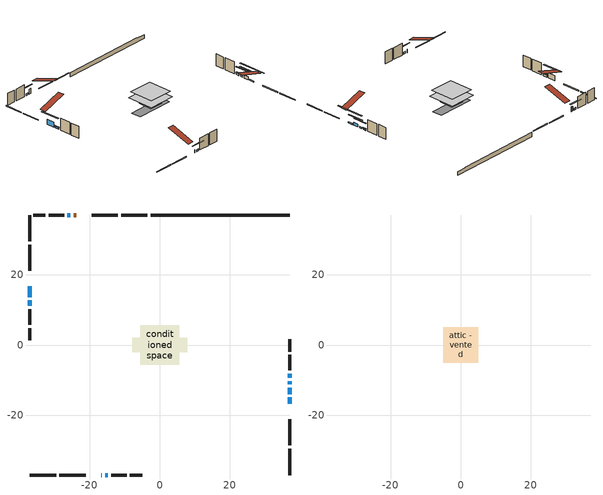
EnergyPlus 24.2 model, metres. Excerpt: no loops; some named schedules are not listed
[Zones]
conditioned space
 floor outside (Floor1 construction): -2.93,-2.93 -2.93,2.93 2.93,2.93 2.93,-2.93 z0.61
 floor adiabatic (AdiabaticFloorConstruction): -5.61,-5.61 -5.61,5.61 5.61,5.61 5.61,-5.61 z3.05
 floor foundation (Slab1 construction): -7.85,-2.06 -7.85,2.06 7.85,2.06 7.85,-2.06 z-1.14
 wall outside (RimJoist1 construction): -3.5,37.05 -11.04,37.05 / -37.05,-37.05 -29.51,-37.05 / -37.05,37.05 -37.05,29.51 / 37.05,-37.05 37.05,-29.51 z0.61:0.91
 wall outside (RimJoist2 construction): -11.97,37.05 -19.4,37.05 / -28.58,-37.05 -21.15,-37.05 / -37.05,28.58 -37.05,21.15 / 37.05,-28.58 37.05,-21.15 z0.61:0.91
 wall outside (AdiabaticWallConstruction 1): -23.83,37.05 -24.57,37.05 z0.61:2.64
 wall outside (AdiabaticWallConstruction): -16.73,-37.05 -16.52,-37.05 / 37.05,-13.97 37.05,-12.14 z0.61:1.83; 37.05,-16.73 37.05,-14.9 z0.61:1.07; 37.05,-11.21 37.05,-10.29 / 37.05,-9.37 37.05,-8.15 z0.61:1.22; -25.49,37.05 -26.31,37.05 / -15.59,-37.05 -14.78,-37.05 z0.61:1.43; -37.05,16.73 -37.05,13.68 z0.61:2.64; -37.05,12.75 -37.05,11.12 z0.61:1.42
 wall outside (Wall1 construction): -27.24,37.05 -31.65,37.05 / -13.85,-37.05 -9.43,-37.05 / -37.05,10.19 -37.05,5.77 / 37.05,-7.22 37.05,-2.8 z0.61:5.49
 wall outside (Wall2 construction): -32.58,37.05 -36.12,37.05 / -8.5,-37.05 -4.96,-37.05 / -37.05,4.84 -37.05,1.3 / 37.05,-1.87 37.05,1.67 z0.61:5.49
 wall foundation (FoundationWall1 construction): -2.57,37.05,-1.14 -2.57,37.05,0.61 33.09,37.05,0.61 33.09,37.05,0.4 37.05,37.05,0.4 37.05,37.05,-1.14
 window (WindowConstruction 7): -16.72,-37.05 -16.52,-37.05 z0.61:1.83
 window (WindowConstruction 8): 37.05,-16.72 37.05,-14.9 z0.61:1.07
 window (WindowConstruction): 37.05,-13.97 37.05,-12.14 z0.61:1.83
 window (WindowConstruction 1): 37.05,-11.21 37.05,-10.29 z0.61:1.22
 window (WindowConstruction 2): -25.49,37.05 -26.31,37.05 z0.61:1.42
 window (WindowConstruction 3): -15.59,-37.05 -14.78,-37.05 z0.61:1.42
 window (WindowConstruction 4): -37.05,16.72 -37.05,13.68 z0.61:2.64
 window (WindowConstruction 5): 37.05,-9.37 37.05,-8.15 z0.61:1.22
 window (WindowConstruction 6): -37.05,12.75 -37.05,11.12 z0.61:1.42
 door (Door): -23.83,37.05 -24.56,37.05 z0.61:2.64
 ceiling adiabatic (AdiabaticFloorConstruction): 5.61,-5.61 5.61,5.61 -5.61,5.61 -5.61,-5.61 z3.05
attic - vented
 floor to conditioned space (Floor2 construction Reversed): -5.01,-5.01 -5.01,5.01 5.01,5.01 5.01,-5.01 z5.49
 roof outside (Roof1 construction): -22.9,37.05,5.49 -22.9,27.3,8.74 -20.33,27.3,8.74 -20.33,37.05,5.49; -17.65,-37.05,5.49 -17.65,-27.3,8.74 -20.22,-27.3,8.74 -20.22,-37.05,5.49; -37.05,17.65,5.49 -27.3,17.65,8.74 -27.3,20.22,8.74 -37.05,20.22,5.49; 37.05,-17.65,5.49 27.3,-17.65,8.74 27.3,-20.22,8.74 37.05,-20.22,5.49
shading: 37.05,-9.97 37.05,-21.65 37.47,-21.65 37.47,-9.97 z6; 37.05,-9.65 37.05,-16.46 37.47,-16.46 37.47,-9.65 z4.32; 37.05,-7.8 37.05,-13.7 37.47,-13.7 37.47,-7.8 z3.71; -28.8,37.05 -23,37.05 -23,37.47 -28.8,37.47 z3.91; -12.29,-37.05 -18.08,-37.05 -18.08,-37.47 -12.29,-37.47 z3.91; -37.05,11.19 -37.05,19.22 -37.47,19.22 -37.47,11.19 z5.13; 37.05,-7.95 37.05,-9.57 37.47,-9.57 37.47,-7.95 z1.42; -37.05,10.92 -37.05,12.95 -37.47,12.95 -37.47,10.92 z1.62
[Building]
Building 1: Terrain=Suburbs
[Site:Location]
Toronto City Centre_ON: Latitude {deg}=43.63; Longitude {deg}=-79.39; Time Zone {hr}=-5; Elevation {m}=77; Keep Site Location Information=Yes
[Site:GroundTemperature:Shallow]
5.01852, 3.26908, 3.12898, 3.95918, 7.29196, 10.6092, 13.4851, 15.3069, 15.4617, 13.9799, 11.1774, 7.9619
[Site:WaterMainsTemperature]
Calculation Method=Schedule; Temperature Schedule=mains temperature schedule
[Material] Roughness=Rough; Thermal Absorptance=0.9
Name | Thickness {m} | Conductivity {W/m-K} | Density {kg/m3} | Specific Heat {J/kg-K} | Solar Absorptance | Visible Absorptance
asphalt or fiberglass shingles | 0.00635 | 0.162714 | 1121.4 | 1465.45 | 0.4 | 0.4
ceiling loosefill ins | 0.254 | 0.0480833 | 16.02 | 1046.75 | 0.7 | 0.7
ceiling stud and cavity | 0.1397 | 0.296031 | 65.682 | 1177.47 | 0.7 | 0.7
concrete 4.0 in. | 0.1016 | 1.803125 | 2242.8 | 837.4 | 0.7 | 0.7
concrete 8.0 in. | 0.2032 | 1.803125 | 2242.8 | 837.4 | 0.7 | 0.7
door material | 0.04445 | 0.053851 | 512.64 | 1214.23 | 0.7 | 0.7
exterior vertical ins | 0.0448461 | 0.029427 | 32.04 | 1214.23 | 0.7 | 0.7
floor covering | 0.0127 | 0.0433444 | 54.468 | 1339.84 | 0.6 | 0.6
floor rigid ins; rim joist rigid ins | 0.051816 | 0.029427 | 32.04 | 1214.23 | 0.7 | 0.7
floor rigid ins 1; wall rigid ins | 0.512978 | 0.029427 | 32.04 | 1214.23 | 0.7 | 0.7
floor stud and cavity | 0.1397 | 0.33448 | 92.3553 | 1139.71 | 0.7 | 0.7
floor stud and cavity 1 | 0.1397 | 1.75129 | 37.0049 | 1207.88 | 0.7 | 0.7
furniture material conditioned space 1 | 0.1524 | 0.115458 | 640.8 | 1214.23 | 0.6 | 0.6
gypsum board | 0.0127 | 0.160291 | 801 | 837.4 | 0.6 | 0.6
gypsum board 1 | 0.0127 | 0.160291 | 801 | 837.4 | 0.7 | 0.7
osb sheathing 0.5 in. | 0.0127 | 0.115458 | 512.64 | 1214.23 | 0.7 | 0.7
osb sheathing 0.75 in. | 0.01905 | 0.115458 | 512.64 | 1214.23 | 0.7 | 0.7
osb sheathing 2.0 in. | 0.0508 | 0.115458 | 512.64 | 1214.23 | 0.7 | 0.7
rim joist stud and cavity | 0.0508 | 0.0451784 | 125.044 | 1163.47 | 0.6 | 0.6
rim joist stud and cavity 1 | 0.0508 | 0.268173 | 125.044 | 1163.47 | 0.6 | 0.6
wall stud and cavity | 0.1397 | 0.0815399 | 139.0536 | 1170.24 | 0.7 | 0.7
wall stud and cavity 1 | 0.1397 | 0.0943382 | 139.0536 | 1170.24 | 0.7 | 0.7
wall stud and cavity 2 | 0.0889 | 0.380278 | 52.3479 | 1209.89 | 0.7 | 0.7
wall stud and cavity 3 | 0.0889 | 0.391764 | 83.0341 | 1211.67 | 0.7 | 0.7
wood siding | 0.0254 | 0.102417 | 544.68 | 1172.36 | 0.4 | 0.4
wood siding 1; wood siding 2; wood siding 3 | 0.0254 | 0.102417 | 544.68 | 1172.36 | 0.7 | 0.7
[WindowMaterial:SimpleGlazingSystem]
Name | U-Factor {W/m2-K} | Solar Heat Gain Coefficient
WindowMaterial | 2.40577 | 0.64
WindowMaterial 1 | 2.56248 | 0.57
WindowMaterial 2 | 2.53182 | 0.58
WindowMaterial 3 | 2.37795 | 0.65
WindowMaterial 4 | 2.5375 | 0.58
WindowMaterial 5 | 4.786554 | 0.61
WindowMaterial 6 | 2.58235 | 0.56
[Construction]
AdiabaticFloorConstruction: floor stud and cavity 1, floor rigid ins 1, osb sheathing 0.75 in., floor covering
AdiabaticWallConstruction: wood siding 2, wall rigid ins, wall stud and cavity 2, gypsum board
AdiabaticWallConstruction 1: wood siding 3, wall rigid ins, wall stud and cavity 2, gypsum board
Door: door material
Floor1 construction: floor stud and cavity, floor rigid ins, osb sheathing 0.75 in., floor covering
Floor2 construction Reversed: gypsum board, ceiling stud and cavity, ceiling loosefill ins
FoundationWall1 construction: concrete 8.0 in., gypsum board 1
furniture construction conditioned space 1: furniture material conditioned space 1
PartitionWallConstruction: gypsum board, wall stud and cavity 3, gypsum board
RimJoist1 construction: wood siding 1, osb sheathing 2.0 in., rim joist stud and cavity
RimJoist2 construction: wood siding 1, rim joist rigid ins, osb sheathing 2.0 in., rim joist stud and cavity 1
Roof1 construction: asphalt or fiberglass shingles
Slab1 construction: concrete 4.0 in.
Wall1 construction: wood siding, osb sheathing 0.5 in., wall stud and cavity, gypsum board
Wall2 construction: wood siding, osb sheathing 0.5 in., wall stud and cavity 1, gypsum board
WindowConstruction: WindowMaterial
WindowConstruction 1: WindowMaterial 1
WindowConstruction 2; WindowConstruction 3; WindowConstruction 6: WindowMaterial 2
WindowConstruction 4: WindowMaterial 3
WindowConstruction 5: WindowMaterial 4
WindowConstruction 7: WindowMaterial 5
WindowConstruction 8: WindowMaterial 6
[Zone] Multiplier=1; Part of Total Floor Area=Yes
Name | Volume {m3}
attic - vented | 52.9024
conditioned space | 440
[Space]
Name | Zone | Volume {m3}
attic - vented 1 | attic - vented | 52.9024
conditioned space 1 | conditioned space | 440
[ZoneInfiltration:EffectiveLeakageArea]
infil attic - vented 1: Zone or Space=attic - vented 1; Schedule=Always On Discrete; Effective Air Leakage Area {cm2}=4221.05; Stack Coefficient=0.00022605; Wind Coefficient=1.01583e-05
[ZoneMixing]
whole house fan mix: Zone or Space=attic - vented; Schedule=Always On Continuous; Design Flow Rate Calculation Method=Flow/Zone; Design Flow Rate {m3/s}=0; Source Zone or Space=conditioned space
[SurfaceProperty:ExposedFoundationPerimeter]
Slab1: Exposed Perimeter Calculation Method=TotalExposedPerimeter; Total Exposed Perimeter {m}=39.625
[InternalMass] Zone or ZoneList=conditioned space; Space or SpaceList=conditioned space 1
Name | Construction | Surface Area {m2}
furniture mass conditioned space 1 | furniture construction conditioned space 1 | 89.8961
partition wall mass | PartitionWallConstruction | 224.74
[Lights]
interior lighting: Zone or ZoneList or Space or SpaceList=conditioned space 1; Schedule=interior lighting schedule; Design Level Calculation Method=LightingLevel; Lighting Level {W}=343.2; Return Air Fraction=0; Fraction Radiant=0.6; Fraction Visible=0.2; Fraction Replaceable=1
[People]
occupants: Zone or ZoneList or Space or SpaceList=conditioned space 1; Number of People Schedule=occupants schedule; Number of People Calculation Method=People; Number of People=3; Fraction Radiant=0.314171; Sensible Heat Fraction=0.56303; Activity Level Schedule=occupants activity schedule; Carbon Dioxide Generation Rate {m3/s-W}=0; Enable ASHRAE 55 Comfort Warnings=No; Mean Radiant Temperature Calculation Type=EnclosureAveraged
[ElectricEquipment] Zone or ZoneList or Space or SpaceList=conditioned space 1; Design Level Calculation Method=EquipmentLevel
Name | Schedule | Design Level {W} | Fraction Latent | Fraction Radiant | Fraction Lost
clothes dryer | clothes dryer schedule | 140.772 | 0.015 | 0.081 | 0.85
clothes washer | clothes washer schedule | 32.1985 | 0.03 | 0.162 | 0.7
cooking range | cooking range schedule | 215.147 | 0.08 | 0.432 | 0.2
dishwasher | dishwasher schedule | 66.8632 | 0.3 | 0.18 | 0.4
fridge | fridge schedule | 72.9452 | 0 | 0.6 | 0
mech vent house fan | mech vent house fan schedule | 0.065 | 0 | 0 | 1
mech vent house fan cfis | mech vent house fan cfis schedule | 0 | 0 | 0 | 0
misc plug loads | misc plug loads schedule | 494.7 | 0.045 | 0.513 | 0.1
whole house fan | Always On Discrete | 0 | 0 | 0 | 1
[OtherEquipment] Zone or ZoneList or Space or SpaceList=conditioned space 1; Design Level Calculation Method=EquipmentLevel
Name | Fuel Type | Schedule | Design Level {W} | Fraction Latent | Fraction Radiant | Fraction Lost
clothes dryer 1 | Electricity | clothes dryer schedule | 0 | 0.015 | 0.081 | 0.85
cooking range 1 | Electricity | cooking range schedule | 0 | 0.08 | 0.432 | 0.2
general water use latent | None | general water use schedule | 62.594 | 1 | 0 | 0
general water use sensible | None | general water use schedule | -61.6891 | 0 | 0.6 | 0
mech vent house fan latent load | None | Always On Discrete | 0 | 1 | 0 | 0
mech vent house fan sensible load | None | Always On Discrete | 0 | 0 | 0 | 0
water heater energy adjustment1 | NaturalGas | Always On Discrete | 0.01 | 0 | 0 | 1
[ZoneInfiltration:DesignFlowRate] Zone or ZoneList or Space or SpaceList=conditioned space 1; Schedule=Always On Discrete; Design Flow Rate Calculation Method=Flow/Zone; Design Flow Rate {m3/s}=0
infil flow; natural vent flow; whole house fan flow
[AvailabilityManager:Scheduled]
furnace airloop Availability Manager: Schedule=Always On Discrete
[Foundation:Kiva]
Foundation Kiva 1: Initial Indoor Air Temperature {C}=18; Wall Height Above Grade {m}=0.609996; Wall Depth Below Slab {m}=0.2032; Custom Block Material Name 1=exterior vertical ins; Custom Block Depth 1 {m}=1.75001; Custom Block X Position 1 {m}=0.2159; Custom Block Z Position 1 {m}=0
[Foundation:Kiva:Settings]
Soil Conductivity {W/m-K}=0.849921; Soil Density {kg/m3}=1842.3; Soil Specific Heat {J/kg-K}=418.7; Ground Solar Absorptivity=0.9; Ground Thermal Absorptivity=0.9; Ground Surface Roughness {m}=0.03; Far-Field Width {m}=40; Deep-Ground Boundary Condition=ZeroFlux; Deep-Ground Depth {m}=40; Minimum Cell Dimension {m}=0.2; Maximum Cell Growth Coefficient=3; Simulation Timestep=Timestep
[Exterior:Lights]
exterior lighting: Schedule=exterior lighting schedule; Design Level {W}=75.6
[EnergyManagementSystem:GlobalVariable]
furnace_airloop_Fan_RTF
infil_program_Qfan
infil_program_Qinf
natural_vent_program_Qnv
natural_vent_program_Qwhf
[EnergyManagementSystem:Sensor]
Name | Output:Variable or Output:Meter Index Key | Output:Variable or Output:Meter
airflow_gain | infil flow | Infiltration Sensible Heat Gain Energy
airflow_gain_1 | natural vent flow | Infiltration Sensible Heat Gain Energy
airflow_gain_2 | whole house fan flow | Infiltration Sensible Heat Gain Energy
airflow_loss | infil flow | Infiltration Sensible Heat Loss Energy
airflow_loss_1 | natural vent flow | Infiltration Sensible Heat Loss Energy
airflow_loss_2 | whole house fan flow | Infiltration Sensible Heat Loss Energy
clg_load_cond |  | Cooling:EnergyTransfer:Zone:CONDITIONED SPACE
clg_sp_s; clg_sp_s_1 | cooling setpoint | Schedule Value
clothes_dryer_exhaust_0_sch_s | clothes dryer exhaust 0 schedule | Schedule Value
cool_season | cooling season schedule | Schedule Value
htg_load_cond |  | Heating:EnergyTransfer:Zone:CONDITIONED SPACE
htg_sp_s; htg_sp_s_1 | heating setpoint | Schedule Value
ig_ee_conv | clothes dryer | Electric Equipment Convective Heating Energy
ig_ee_conv_2 | cooking range | Electric Equipment Convective Heating Energy
ig_ee_conv_4 | fridge | Electric Equipment Convective Heating Energy
ig_ee_conv_5 | misc plug loads | Electric Equipment Convective Heating Energy
ig_ee_conv_6 | whole house fan | Electric Equipment Convective Heating Energy
ig_ee_rad | clothes dryer | Electric Equipment Radiant Heating Energy
ig_ee_rad_2 | cooking range | Electric Equipment Radiant Heating Energy
ig_ee_rad_4 | fridge | Electric Equipment Radiant Heating Energy
ig_ee_rad_5 | misc plug loads | Electric Equipment Radiant Heating Energy
ig_ee_rad_6 | whole house fan | Electric Equipment Radiant Heating Energy
ig_lgt_conv | interior lighting | Lights Convective Heating Energy
ig_lgt_rad | interior lighting | Lights Radiant Heating Energy
ig_lgt_vis | interior lighting | Lights Visible Radiation Heating Energy
ig_oe_conv | clothes dryer 1 | Other Equipment Convective Heating Energy
ig_oe_conv_1 | cooking range 1 | Other Equipment Convective Heating Energy
ig_oe_conv_2 | general water use latent | Other Equipment Convective Heating Energy
ig_oe_conv_3 | general water use sensible | Other Equipment Convective Heating Energy
ig_oe_conv_4 | water heater energy adjustment1 | Other Equipment Convective Heating Energy
ig_oe_rad | clothes dryer 1 | Other Equipment Radiant Heating Energy
ig_oe_rad_1 | cooking range 1 | Other Equipment Radiant Heating Energy
ig_oe_rad_2 | general water use latent | Other Equipment Radiant Heating Energy
ig_oe_rad_3 | general water use sensible | Other Equipment Radiant Heating Energy
ig_oe_rad_4 | water heater energy adjustment1 | Other Equipment Radiant Heating Energy
ig_ppl_conv | occupants | People Convective Heating Energy
ig_ppl_rad | occupants | People Radiant Heating Energy
im_conv | furniture mass conditioned space 1 | Surface Inside Face Convection Heat Gain Energy
im_conv_1 | partition wall mass | Surface Inside Face Convection Heat Gain Energy
im_ig | furniture mass conditioned space 1 | Surface Inside Face Internal Gains Radiation Heat Gain Energy
im_ig_1 | partition wall mass | Surface Inside Face Internal Gains Radiation Heat Gain Energy
im_lgt | furniture mass conditioned space 1 | Surface Inside Face Lights Radiation Heat Gain Energy
im_lgt_1 | partition wall mass | Surface Inside Face Lights Radiation Heat Gain Energy
im_sol | furniture mass conditioned space 1 | Surface Inside Face Solar Radiation Heat Gain Energy
im_sol_1 | partition wall mass | Surface Inside Face Solar Radiation Heat Gain Energy
im_surf | furniture mass conditioned space 1 | Surface Inside Face Net Surface Thermal Radiation Heat Gain Energy
im_surf_1 | partition wall mass | Surface Inside Face Net Surface Thermal Radiation Heat Gain Energy
mv_conv | mech vent house fan | Electric Equipment Convective Heating Energy
mv_conv_1 | mech vent house fan cfis | Electric Equipment Convective Heating Energy
mv_conv_2 | mech vent house fan latent load | Other Equipment Convective Heating Energy
mv_conv_3 | mech vent house fan sensible load | Other Equipment Convective Heating Energy
mv_rad | mech vent house fan | Electric Equipment Radiant Heating Energy
mv_rad_1 | mech vent house fan cfis | Electric Equipment Radiant Heating Energy
mv_rad_2 | mech vent house fan latent load | Other Equipment Radiant Heating Energy
mv_rad_3 | mech vent house fan sensible load | Other Equipment Radiant Heating Energy
natural_vent_s | natural vent schedule | Schedule Value
out_pb_s |  | Site Outdoor Air Barometric Pressure
out_wt_s |  | Site Outdoor Air Humidity Ratio
site_vw_s |  | Site Wind Speed
ss_back_out | Window1 | Surface Window Shortwave from Zone Back Out Window Heat Transfer Rate
ss_back_out_1 | Window11 | Surface Window Shortwave from Zone Back Out Window Heat Transfer Rate
ss_back_out_2 | Window2 | Surface Window Shortwave from Zone Back Out Window Heat Transfer Rate
ss_back_out_3 | Window3 | Surface Window Shortwave from Zone Back Out Window Heat Transfer Rate
ss_back_out_4 | Window4 | Surface Window Shortwave from Zone Back Out Window Heat Transfer Rate
ss_back_out_5 | Window5 | Surface Window Shortwave from Zone Back Out Window Heat Transfer Rate
ss_back_out_6 | Window6 | Surface Window Shortwave from Zone Back Out Window Heat Transfer Rate
ss_back_out_7 | Window8 | Surface Window Shortwave from Zone Back Out Window Heat Transfer Rate
ss_back_out_8 | Window9 | Surface Window Shortwave from Zone Back Out Window Heat Transfer Rate
ss_conv | Door1 | Surface Inside Face Convection Heat Gain Energy
ss_conv_1 | Window1 | Surface Inside Face Convection Heat Gain Energy
ss_conv_2 | Window11 | Surface Inside Face Convection Heat Gain Energy
ss_conv_3 | Window2 | Surface Inside Face Convection Heat Gain Energy
ss_conv_4 | Window3 | Surface Inside Face Convection Heat Gain Energy
ss_conv_5 | Window4 | Surface Inside Face Convection Heat Gain Energy
ss_conv_6 | Window5 | Surface Inside Face Convection Heat Gain Energy
ss_conv_7 | Window6 | Surface Inside Face Convection Heat Gain Energy
ss_conv_8 | Window8 | Surface Inside Face Convection Heat Gain Energy
ss_conv_9 | Window9 | Surface Inside Face Convection Heat Gain Energy
ss_ig | Door1 | Surface Inside Face Internal Gains Radiation Heat Gain Energy
ss_ig_1 | Window1 | Surface Inside Face Internal Gains Radiation Heat Gain Energy
ss_ig_2 | Window11 | Surface Inside Face Internal Gains Radiation Heat Gain Energy
ss_ig_3 | Window2 | Surface Inside Face Internal Gains Radiation Heat Gain Energy
ss_ig_4 | Window3 | Surface Inside Face Internal Gains Radiation Heat Gain Energy
ss_ig_5 | Window4 | Surface Inside Face Internal Gains Radiation Heat Gain Energy
ss_ig_6 | Window5 | Surface Inside Face Internal Gains Radiation Heat Gain Energy
ss_ig_7 | Window6 | Surface Inside Face Internal Gains Radiation Heat Gain Energy
ss_ig_8 | Window8 | Surface Inside Face Internal Gains Radiation Heat Gain Energy
ss_ig_9 | Window9 | Surface Inside Face Internal Gains Radiation Heat Gain Energy
ss_lgt | Door1 | Surface Inside Face Lights Radiation Heat Gain Energy
ss_sol | Door1 | Surface Inside Face Solar Radiation Heat Gain Energy
ss_surf | Door1 | Surface Inside Face Net Surface Thermal Radiation Heat Gain Energy
ss_surf_1 | Window1 | Surface Inside Face Net Surface Thermal Radiation Heat Gain Energy
ss_surf_2 | Window11 | Surface Inside Face Net Surface Thermal Radiation Heat Gain Energy
ss_surf_3 | Window2 | Surface Inside Face Net Surface Thermal Radiation Heat Gain Energy
ss_surf_4 | Window3 | Surface Inside Face Net Surface Thermal Radiation Heat Gain Energy
ss_surf_5 | Window4 | Surface Inside Face Net Surface Thermal Radiation Heat Gain Energy
ss_surf_6 | Window5 | Surface Inside Face Net Surface Thermal Radiation Heat Gain Energy
ss_surf_7 | Window6 | Surface Inside Face Net Surface Thermal Radiation Heat Gain Energy
ss_surf_8 | Window8 | Surface Inside Face Net Surface Thermal Radiation Heat Gain Energy
ss_surf_9 | Window9 | Surface Inside Face Net Surface Thermal Radiation Heat Gain Energy
ss_trans_in | Window1 | Surface Window Transmitted Solar Radiation Rate
ss_trans_in_1 | Window11 | Surface Window Transmitted Solar Radiation Rate
ss_trans_in_2 | Window2 | Surface Window Transmitted Solar Radiation Rate
ss_trans_in_3 | Window3 | Surface Window Transmitted Solar Radiation Rate
ss_trans_in_4 | Window4 | Surface Window Transmitted Solar Radiation Rate
ss_trans_in_5 | Window5 | Surface Window Transmitted Solar Radiation Rate
ss_trans_in_6 | Window6 | Surface Window Transmitted Solar Radiation Rate
ss_trans_in_7 | Window8 | Surface Window Transmitted Solar Radiation Rate
ss_trans_in_8 | Window9 | Surface Window Transmitted Solar Radiation Rate
ss_trans_out | Window1 | Surface Inside Face Initial Transmitted Diffuse Transmitted Out Window Solar Radiation Rate
ss_trans_out_1 | Window11 | Surface Inside Face Initial Transmitted Diffuse Transmitted Out Window Solar Radiation Rate
ss_trans_out_2 | Window2 | Surface Inside Face Initial Transmitted Diffuse Transmitted Out Window Solar Radiation Rate
ss_trans_out_3 | Window3 | Surface Inside Face Initial Transmitted Diffuse Transmitted Out Window Solar Radiation Rate
ss_trans_out_4 | Window4 | Surface Inside Face Initial Transmitted Diffuse Transmitted Out Window Solar Radiation Rate
ss_trans_out_5 | Window5 | Surface Inside Face Initial Transmitted Diffuse Transmitted Out Window Solar Radiation Rate
ss_trans_out_6 | Window6 | Surface Inside Face Initial Transmitted Diffuse Transmitted Out Window Solar Radiation Rate
ss_trans_out_7 | Window8 | Surface Inside Face Initial Transmitted Diffuse Transmitted Out Window Solar Radiation Rate
ss_trans_out_8 | Window9 | Surface Inside Face Initial Transmitted Diffuse Transmitted Out Window Solar Radiation Rate
s_conv | Floor1 | Surface Inside Face Convection Heat Gain Energy
s_conv_1 | Floor2 | Surface Inside Face Convection Heat Gain Energy
s_conv_10 | RimJoist2:180 | Surface Inside Face Convection Heat Gain Energy
s_conv_11 | RimJoist2:270 | Surface Inside Face Convection Heat Gain Energy
s_conv_12 | RimJoist2:90 | Surface Inside Face Convection Heat Gain Energy
s_conv_13 | Slab1 | Surface Inside Face Convection Heat Gain Energy
s_conv_14 | Wall1:0 | Surface Inside Face Convection Heat Gain Energy
s_conv_15 | Wall1:180 | Surface Inside Face Convection Heat Gain Energy
s_conv_16 | Wall1:270 | Surface Inside Face Convection Heat Gain Energy
s_conv_17 | Wall1:90 | Surface Inside Face Convection Heat Gain Energy
s_conv_18 | Wall2:0 | Surface Inside Face Convection Heat Gain Energy
s_conv_19 | Wall2:180 | Surface Inside Face Convection Heat Gain Energy
s_conv_2 | FoundationWall1 | Surface Inside Face Convection Heat Gain Energy
s_conv_20 | Wall2:270 | Surface Inside Face Convection Heat Gain Energy
s_conv_21 | Wall2:90 | Surface Inside Face Convection Heat Gain Energy
s_conv_3 | inferred conditioned ceiling | Surface Inside Face Convection Heat Gain Energy
s_conv_4 | inferred conditioned floor | Surface Inside Face Convection Heat Gain Energy
s_conv_5 | RimJoist1:0 | Surface Inside Face Convection Heat Gain Energy
s_conv_6 | RimJoist1:180 | Surface Inside Face Convection Heat Gain Energy
s_conv_7 | RimJoist1:270 | Surface Inside Face Convection Heat Gain Energy
s_conv_8 | RimJoist1:90 | Surface Inside Face Convection Heat Gain Energy
s_conv_9 | RimJoist2:0 | Surface Inside Face Convection Heat Gain Energy
s_ig | Floor1 | Surface Inside Face Internal Gains Radiation Heat Gain Energy
s_ig_1 | Floor2 | Surface Inside Face Internal Gains Radiation Heat Gain Energy
s_ig_10 | RimJoist2:180 | Surface Inside Face Internal Gains Radiation Heat Gain Energy
s_ig_11 | RimJoist2:270 | Surface Inside Face Internal Gains Radiation Heat Gain Energy
s_ig_12 | RimJoist2:90 | Surface Inside Face Internal Gains Radiation Heat Gain Energy
s_ig_13 | Slab1 | Surface Inside Face Internal Gains Radiation Heat Gain Energy
s_ig_14 | Wall1:0 | Surface Inside Face Internal Gains Radiation Heat Gain Energy
s_ig_15 | Wall1:180 | Surface Inside Face Internal Gains Radiation Heat Gain Energy
s_ig_16 | Wall1:270 | Surface Inside Face Internal Gains Radiation Heat Gain Energy
s_ig_17 | Wall1:90 | Surface Inside Face Internal Gains Radiation Heat Gain Energy
s_ig_18 | Wall2:0 | Surface Inside Face Internal Gains Radiation Heat Gain Energy
s_ig_19 | Wall2:180 | Surface Inside Face Internal Gains Radiation Heat Gain Energy
s_ig_2 | FoundationWall1 | Surface Inside Face Internal Gains Radiation Heat Gain Energy
s_ig_20 | Wall2:270 | Surface Inside Face Internal Gains Radiation Heat Gain Energy
s_ig_21 | Wall2:90 | Surface Inside Face Internal Gains Radiation Heat Gain Energy
s_ig_3 | inferred conditioned ceiling | Surface Inside Face Internal Gains Radiation Heat Gain Energy
s_ig_4 | inferred conditioned floor | Surface Inside Face Internal Gains Radiation Heat Gain Energy
s_ig_5 | RimJoist1:0 | Surface Inside Face Internal Gains Radiation Heat Gain Energy
s_ig_6 | RimJoist1:180 | Surface Inside Face Internal Gains Radiation Heat Gain Energy
s_ig_7 | RimJoist1:270 | Surface Inside Face Internal Gains Radiation Heat Gain Energy
s_ig_8 | RimJoist1:90 | Surface Inside Face Internal Gains Radiation Heat Gain Energy
s_ig_9 | RimJoist2:0 | Surface Inside Face Internal Gains Radiation Heat Gain Energy
s_lgt | Floor1 | Surface Inside Face Lights Radiation Heat Gain Energy
s_lgt_1 | Floor2 | Surface Inside Face Lights Radiation Heat Gain Energy
s_lgt_10 | RimJoist2:180 | Surface Inside Face Lights Radiation Heat Gain Energy
s_lgt_11 | RimJoist2:270 | Surface Inside Face Lights Radiation Heat Gain Energy
s_lgt_12 | RimJoist2:90 | Surface Inside Face Lights Radiation Heat Gain Energy
